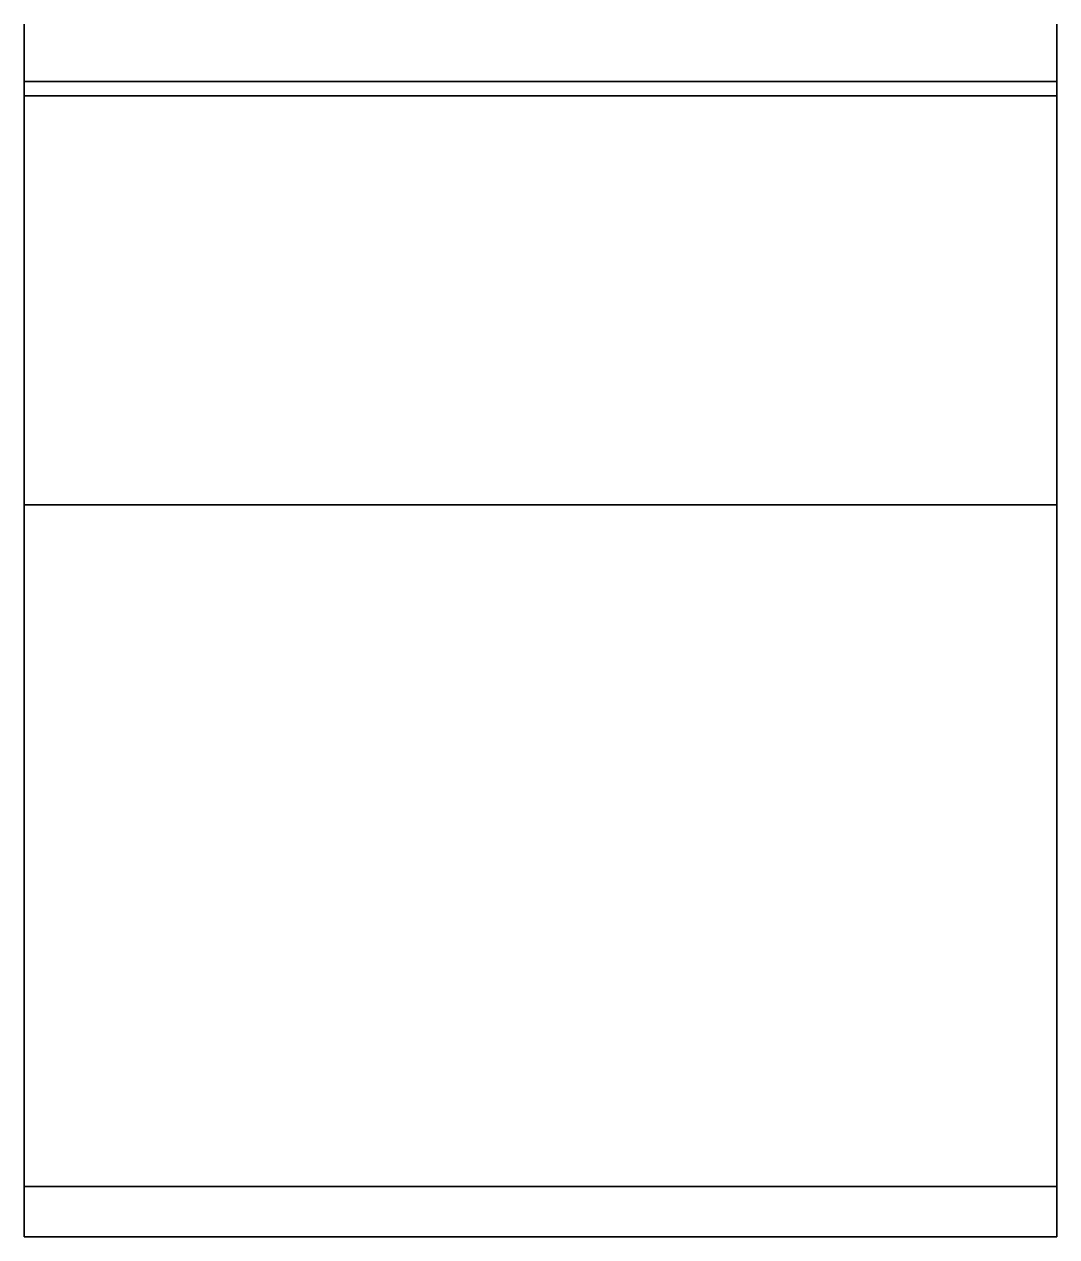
# Model space of a CAD drawing. Extents: x -0.72 to 0.72, y -1.61 to 0.08.
import ezdxf

# ---------------------------------------------------------------- set-up
doc = ezdxf.new("R2010")
doc.units = 0
doc.layers.add('TENT', color=1, linetype='CONTINUOUS')

msp = doc.modelspace()

# ---------------------------------------------------------------- linework, layer by layer
at = {"layer": 'TENT'}
for points in [[(-0.72, 0.08, 1.21), (-0.72, 0.05, 1.21), (-0.72, -0.02, 1.51), (-0.72, 0, 1.51)], [(-0.72, 0, 1.51), (-0.72, -0.02, 1.51), (-0.72, 0.05, 1.21), (-0.72, 0.08, 1.21)], [(0.72, 0.08, 1.21), (0.72, 0.05, 1.21), (0.72, -0.02, 1.51), (0.72, 0, 1.51)], [(0.72, 0, 1.51), (0.72, -0.02, 1.51), (0.72, 0.05, 1.21), (0.72, 0.08, 1.21)], [(-0.72, 0, 1.51), (-0.72, -0.59, 1.49), (-0.72, -0.59, 1.73), (-0.72, -0.02, 1.58)], [(-0.72, -0.02, 1.58), (-0.72, -0.59, 1.73), (-0.72, -0.59, 1.49), (-0.72, 0, 1.51)], [(-0.72, 0, 1.51), (0.72, 0, 1.51), (0.72, -0.02, 1.58), (-0.72, -0.02, 1.58)], [(-0.72, -0.02, 1.58), (0.72, -0.02, 1.58), (0.72, 0, 1.51), (-0.72, 0, 1.51)], [(0.72, 0, 1.51), (0.72, -0.59, 1.49), (0.72, -0.59, 1.73), (0.72, -0.02, 1.58)], [(0.72, -0.02, 1.58), (0.72, -0.59, 1.73), (0.72, -0.59, 1.49), (0.72, 0, 1.51)], [(-0.72, -0.59, 1.73), (0.72, -0.59, 1.73), (0.72, -0.02, 1.58), (-0.72, -0.02, 1.58)], [(-0.72, -0.02, 1.58), (0.72, -0.02, 1.58), (0.72, -0.59, 1.73), (-0.72, -0.59, 1.73)], [(-0.72, -0.59, 1.73), (-0.72, -1.54, 1.72), (-0.72, -1.36, 1.44), (-0.72, -0.59, 1.49)], [(-0.72, -0.59, 1.49), (-0.72, -1.36, 1.44), (-0.72, -1.54, 1.72), (-0.72, -0.59, 1.73)], [(-0.72, -0.59, 1.73), (0.72, -0.59, 1.73), (0.72, -1.54, 1.72), (-0.72, -1.54, 1.72)], [(-0.72, -1.54, 1.72), (0.72, -1.54, 1.72), (0.72, -0.59, 1.73), (-0.72, -0.59, 1.73)], [(0.72, -0.59, 1.73), (0.72, -1.54, 1.72), (0.72, -1.36, 1.44), (0.72, -0.59, 1.49)], [(0.72, -0.59, 1.49), (0.72, -1.36, 1.44), (0.72, -1.54, 1.72), (0.72, -0.59, 1.73)], [(-0.72, -0.93, 1.26), (-0.72, -0.95, 1.27), (-0.72, -0.78, 1.48), (-0.72, -0.76, 1.48)], [(-0.72, -0.76, 1.48), (-0.72, -0.78, 1.48), (-0.72, -0.95, 1.27), (-0.72, -0.93, 1.26)], [(0.72, -0.93, 1.26), (0.72, -0.95, 1.27), (0.72, -0.78, 1.48), (0.72, -0.76, 1.48)], [(0.72, -0.76, 1.48), (0.72, -0.78, 1.48), (0.72, -0.95, 1.27), (0.72, -0.93, 1.26)], [(-0.72, -1.21, 1.45), (-0.72, -1.23, 1.45), (-0.72, -0.97, 1.22), (-0.72, -0.93, 1.26)], [(-0.72, -0.93, 1.26), (-0.72, -0.97, 1.22), (-0.72, -1.23, 1.45), (-0.72, -1.21, 1.45)], [(0.72, -1.21, 1.45), (0.72, -1.23, 1.45), (0.72, -0.97, 1.22), (0.72, -0.93, 1.26)], [(0.72, -0.93, 1.26), (0.72, -0.97, 1.22), (0.72, -1.23, 1.45), (0.72, -1.21, 1.45)], [(-0.72, -1.42, 1.11), (-0.72, -1.61, 1.11), (-0.72, -1.54, 1.72), (-0.72, -1.36, 1.44)], [(-0.72, -1.36, 1.44), (-0.72, -1.54, 1.72), (-0.72, -1.61, 1.11), (-0.72, -1.42, 1.11)], [(0.72, -1.42, 1.11), (0.72, -1.61, 1.11), (0.72, -1.54, 1.72), (0.72, -1.36, 1.44)], [(0.72, -1.36, 1.44), (0.72, -1.54, 1.72), (0.72, -1.61, 1.11), (0.72, -1.42, 1.11)], [(-0.72, -1.61, 1.11), (0.72, -1.61, 1.11), (0.72, -1.54, 1.72), (-0.72, -1.54, 1.72)], [(-0.72, -1.54, 1.72), (0.72, -1.54, 1.72), (0.72, -1.61, 1.11), (-0.72, -1.61, 1.11)]]:
    msp.add_3dface(points, dxfattribs=at)

doc.saveas('drawing.dxf')
